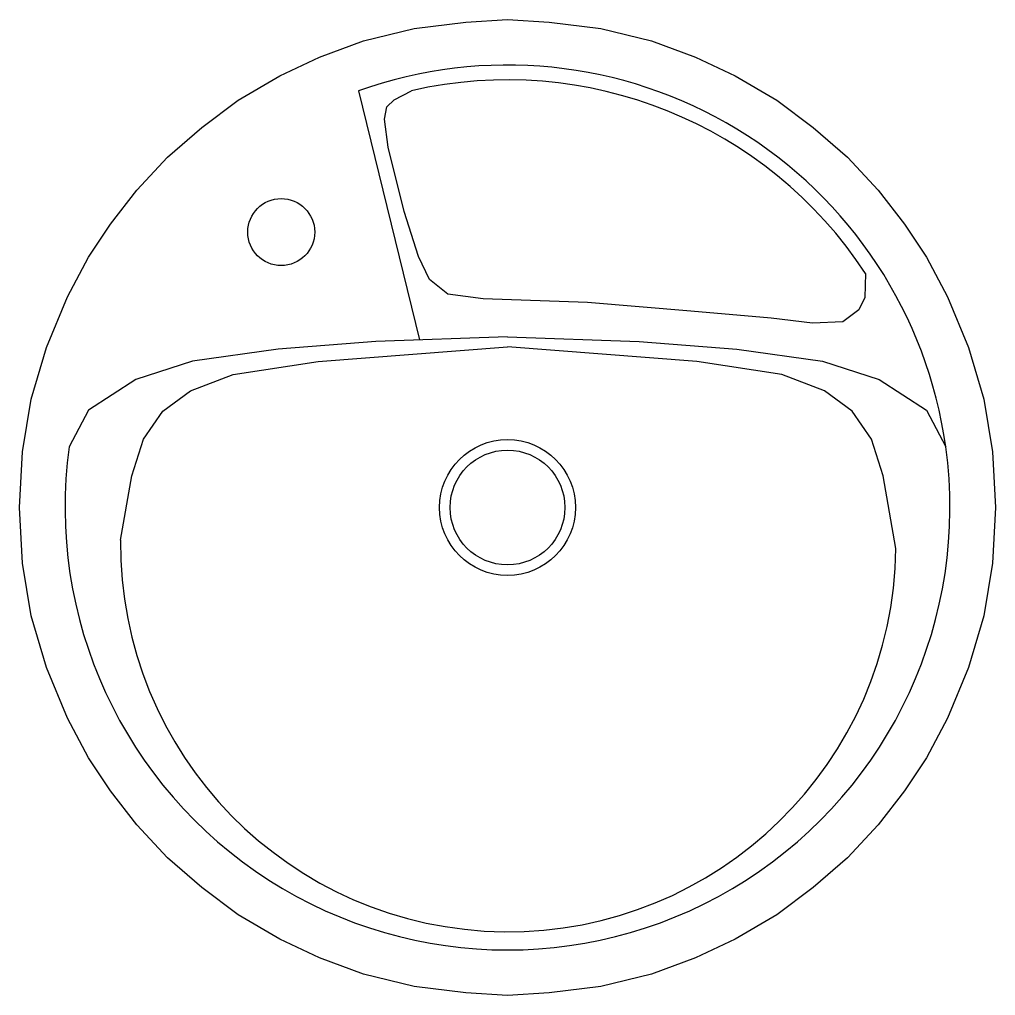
# Model space of a CAD drawing. Extents: x 0.647 to 1.157, y -0.238 to 0.272.
import ezdxf

# ---------------------------------------------------------------- set-up
doc = ezdxf.new("R2010")
doc.units = 0
doc.header["$LTSCALE"] = 25
doc.header["$MEASUREMENT"] = 0
doc.linetypes.add('CONTINUA', pattern=[0])
doc.layers.get('0').update_dxf_attribs({"linetype": 'CONTINUA'})

# ---------------------------------------------------------------- blocks, each defined once
blk = doc.blocks.new('A$C09433EBF')
for p, q in [((0.1771637738869644, 0.4727150028279553), (0.2090451859116335, 0.3426004481942721)), ((0.195832713678705, 0.4681173688833898), (0.2048792165190408, 0.4727827560917437)), ((0.1907504991317339, 0.4579611599873437), (0.1920210523794267, 0.4643087904883333)), ((0.1920210523794267, 0.4643087904883333), (0.195832713678705, 0.4681173688833898)), ((0.1926563297813731, 0.4433616093155227), (0.1907504991317339, 0.4579611599873437)), ((0.2009149274475761, 0.4097191671407329), (0.1926563297813731, 0.4433616093155227)), ((0.2085382484899328, 0.3862329333896756), (0.2009149274475761, 0.4097191671407329)), ((0.2142557396607503, 0.3741724352961012), (0.2085382484899328, 0.3862329333896756)), ((0.2237848905746462, 0.3665552785059882), (0.2142557396607503, 0.3741724352961012)), ((0.4420130975081267, 0.3773418329998784), (0.4416848207961577, 0.36465098930846)), ((0.2422079173347915, 0.3640162264000551), (0.2237848905746462, 0.3665552785059882)), ((0.296841718657081, 0.3621119372025269), (0.2422079173347915, 0.3640162264000551)), ((0.3508402433555241, 0.3576685958990655), (0.296841718657081, 0.3621119372025269)), ((0.4416848207961577, 0.36465098930846), (0.4385084368988258, 0.3583033588074704)), ((0.3927685098665857, 0.353860017504009), (0.3508402433555241, 0.3576685958990655)), ((0.4385084368988258, 0.3583033588074704), (0.4302498392326227, 0.3519557283064808)), ((0.414367919745963, 0.3513209649257624), (0.3927685098665857, 0.353860017504009)), ((0.4302498392326227, 0.3519557283064808), (0.414367919745963, 0.3513209649257624)), ((0.1862561208417526, 0.3418062421058241), (0.1350979046002723, 0.3378123619656676)), ((0.255000001903663, 0.3442019879916469), (0.1862561208417526, 0.3418062421058241)), ((0.2550000019036631, 0.3442019879916469), (0.3237438829655734, 0.3418062421058241)), ((0.3237438829655734, 0.3418062421058241), (0.3749020992070538, 0.3378123619656676)), ((0.1350979046002723, 0.3378123619656676), (0.09033386593482917, 0.3314227359396884)), ((0.1560979823043727, 0.3313307801843769), (0.255000001903663, 0.3389322294947046)), ((0.3539020215029534, 0.3313307801843769), (0.2550000019036631, 0.3389322294947046)), ((0.3749020992070538, 0.3378123619656676), (0.4196661378724968, 0.3314227359396884)), ((0.09033386593482917, 0.3314227359396884), (0.0607575975568686, 0.3218387820659455)), ((0.1116312728962153, 0.3244365823233925), (0.1560979823043727, 0.3313307801843769)), ((0.3983687309111107, 0.3244365823233925), (0.3539020215029534, 0.3313307801843769)), ((0.4196661378724968, 0.3314227359396884), (0.4492424062504574, 0.3218387820659455)), ((0.0607575975568686, 0.3218387820659455), (0.03597856090533014, 0.3058642318357713)), ((0.0893987174643337, 0.3160102326788057), (0.1116312728962153, 0.3244365823233925)), ((0.4206012863429923, 0.3160102326788057), (0.3983687309111107, 0.3244365823233925)), ((0.4492424062504574, 0.3218387820659455), (0.4740214429019959, 0.3058642318357713)), ((0.0748311824017267, 0.3052851701935895), (0.0893987174643337, 0.3160102326788057)), ((0.4351688214055993, 0.3052851701935895), (0.4206012863429923, 0.3160102326788057)), ((0.03597856090533014, 0.3058642318357713), (0.02598280904815914, 0.2867574609786675)), ((0.06486585664947264, 0.2907302134145935), (0.0748311824017267, 0.3052851701935895)), ((0.4451341471578534, 0.2907302134145935), (0.4351688214055993, 0.3052851701935895)), ((0.4740214429019959, 0.3058642318357713), (0.4840198385322556, 0.2867524074351895)), ((0.05873224180965886, 0.2715797716152424), (0.06486585664947264, 0.2907302134145935)), ((0.4512677619976672, 0.2715797716152424), (0.4451341471578534, 0.2907302134145935)), ((0.05283870611372013, 0.2378786839041878), (0.05873224180965886, 0.2715797716152424)), ((0.4579191004487183, 0.2335453297963443), (0.4512677619976672, 0.2715797716152424))]:
    blk.add_line(p, q)
blk.add_lwpolyline([(0.255000001903663, -2.663800291458074e-10), (0.2331850898020408, 0.001327402426177571), (0.2061657568843639, 0.004773804866468501), (0.1797213379447394, 0.01109237364251087), (0.1567264028734293, 0.01970887264976556), (0.1360311237143287, 0.02947384386609886), (0.1141852045737306, 0.0421109814181837), (0.09521466734878714, 0.05647082728388647), (0.07739314605455577, 0.07198013117172292), (0.06129717871987428, 0.08921263627970477), (0.04750005527200968, 0.1070193774922259), (0.03600258773635456, 0.1242513896936803), (0.02507922215335917, 0.144930297241953), (0.01415666859575648, 0.1713535374617288), (0.006108684928415764, 0.1983505208795165), (0.00150937310399657, 0.2259222333083709), (1.903663005009548e-09, 0.25499999973362), (0.00150937310399657, 0.284077766158869), (0.006108684928415764, 0.3116494785877235), (0.01415666859575648, 0.3386464620055111), (0.02507922215335917, 0.365069702225287), (0.03600258773635456, 0.3857486097735597), (0.04750005527200968, 0.4029806219750141), (0.06129717871987428, 0.4207873631875352), (0.07739314605455577, 0.438019868295517), (0.09521466734878714, 0.4535291721833535), (0.1141852045737306, 0.4678890180490562), (0.1360311237143287, 0.4805261556011411), (0.1567264028734293, 0.4902911268174744), (0.1797213379447394, 0.4989076258247291), (0.2061657568843639, 0.5052261946007714), (0.2331850898020408, 0.5086725970410624), (0.255000001903663, 0.50999999973362), (0.2768149140052852, 0.5086725970410624), (0.3038342469229621, 0.5052261946007714), (0.3302786658625866, 0.4989076258247291), (0.3532736009338967, 0.4902911268174744), (0.3739688800929973, 0.4805261556011411), (0.3958147992335954, 0.4678890180490562), (0.4147853364585389, 0.4535291721833535), (0.4326068577527702, 0.438019868295517), (0.4487028250874517, 0.4207873631875352), (0.4624999485353163, 0.4029806219750141), (0.4739974160709715, 0.3857486097735597), (0.4849207816539668, 0.365069702225287), (0.4958433352115695, 0.3386464620055111), (0.5038913188789103, 0.3116494785877235), (0.5084906307033294, 0.284077766158869), (0.510000001903663, 0.25499999973362), (0.5084906307033294, 0.2259222333083709), (0.5038913188789103, 0.1983505208795165), (0.4958433352115695, 0.1713535374617288), (0.4849207816539668, 0.144930297241953), (0.4739974160709715, 0.1242513896936803), (0.4624999485353163, 0.1070193774922259), (0.4487028250874517, 0.08921263627970477), (0.4326068577527702, 0.07198013117172292), (0.4147853364585389, 0.05647082728388647), (0.3958147992335954, 0.0421109814181837), (0.3739688800929973, 0.02947384386609886), (0.3532736009338967, 0.01970887264976556), (0.3302786658625866, 0.01109237364251087), (0.3038342469229621, 0.004773804866468501), (0.2768149140052852, 0.001327402426177571)], close=True)
for centre, radius in [((0.1367519744332908, 0.3989281948639683), 0.0175), ((0.255000001903663, 0.25499999973362), 0.0355), ((0.255000001903663, 0.25499999973362), 0.03)]:
    blk.add_circle(centre, radius)
for centre, radius, start, end in [((0.255000001903663, 0.25499999973362), 0.2312105122269183, 7.893441227561985, 109.6726967201556), ((0.255000001903663, 0.25499999973362), 0.2234757751849476, 33.19225375945755, 102.9604480970507), ((0.255000001903663, 0.25499999973362), 0.231208587574393, 172.1052283468096, 7.894771653190403), ((0.2553803775275039, 0.2358498188664312), 0.2025518327550521, 179.4260859247596, 359.3481157659038)]:
    blk.add_arc(centre, radius, start, end)

msp = doc.modelspace()

# ---------------------------------------------------------------- block references
msp.add_blockref('A$C09433EBF', (0.6467798315511954, -0.2383310451267961))

doc.saveas('drawing.dxf')
